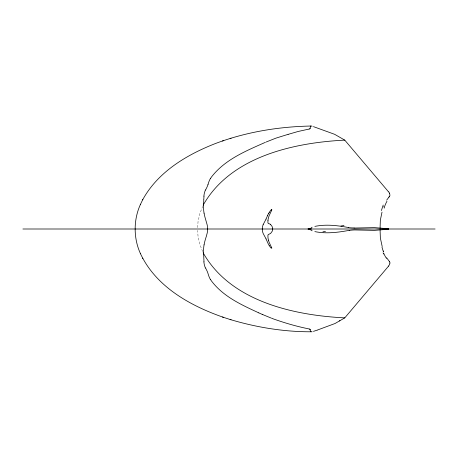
<?xml version="1.0" encoding="UTF-8"?>
<svg xmlns="http://www.w3.org/2000/svg" width="458" height="458" viewBox="0 0 458 458"><rect width="100%" height="100%" fill="white"/><g stroke="black" fill="none" stroke-linecap="round" stroke-linejoin="round"><path stroke-width="0.34" stroke-dasharray="2.29 1.72" d="M197.598 227.586L198.085 221.22L199.94 213.256L202.648 206.444M202.648 251.556L199.94 244.744L198.085 236.78L197.598 230.414"/><path stroke-width="0.69" d="M380.106 229.727L380.106 230.208M380.1 230.695L380.369 238.08L382.19 246.53M203.81 199.213L203.993 196.139M203.793 199.533L203.512 206.638A36.709 32.713 -90 0 0 204.045 213.159M310.736 228.868L310.833 228.365M389.907 263.024L389.729 263.963A12.085 6.618 -21.8 0 1 388.539 266.069M272.687 229.447L272.687 228.553A5.759 5.479 -89.8 0 0 270.289 224.414M267.97 220.43L267.913 222.244A3.927 3.733 -90 0 0 268.022 223.006L268.308 223.493A1.511 1.437 -89.9 0 0 268.869 223.704L269.041 223.756A3.63 3.452 89.5 0 1 270.363 224.3M204.068 244.841L204.697 241.887A50.924 45.348 -90 0 1 205.213 239.992L206.094 237.055M382.012 212.123L380.346 220.115L380.1 227.305M206.22 236.631L207.05 233.66A18.486 16.465 90 0 0 207.686 229A18.486 16.465 -90 0 0 207.027 224.346L205.087 217.59A48.542 43.235 90 0 1 204.692 216.113L204.068 213.159M207.984 184.563L208.476 182.982A19.843 17.679 90 0 1 210.468 178.431M383.535 206.964L383.638 206.65M140.492 204.285C133.387 219.783 133.387 238.217 140.492 253.715M263.167 224.557L265.354 220.43A16.253 15.366 -88.7 0 0 266.018 219.079M271.703 210.17L269.144 215.689A23.65 22.511 89.9 0 0 268.857 216.502L268.462 217.808A16.935 16.11 89.9 0 0 267.964 220.43M310.902 228.181L312.127 227.202M266.041 219.09L267.546 215.615M142.638 199.843C157.752 172.082 186.452 154.89 215.065 143.675C245.688 132.018 278.447 126.66 311.131 126.024C311.469 126.047 311.801 126.133 312.127 126.225M205.562 190.036L206.816 187.488A21.824 19.442 90 0 0 208.001 184.568M140.348 204.594L142.816 199.476M310.65 126.402L310.106 128.131A10.505 2.668 -1.3 0 0 310.238 128.521M268.697 213.308L269.23 212.38M203.14 205.201C230.431 156.773 293.383 142.673 344.771 140.131L388.607 191.925M389.552 196.299L389.787 195.818A6.469 3.635 19.8 0 0 389.918 195.154L389.729 194.037A12.412 7.002 19.3 0 0 389.5 193.385M210.508 178.46L210.88 177.887A28.946 25.803 89.8 0 1 212.008 176.319C225.479 159.298 246.083 150.888 265.354 142.335M386.655 200.186L388.882 197.175M388.607 266.075L344.771 317.869L335.004 323.525L317.308 330.081M389.306 196.654L388.934 197.117M309.768 229.132L308.102 229.126M310.908 126.087L310.93 126.076A21.028 2.857 77.1 0 0 310.753 126.099M271.468 209.856L271.434 209.873A1.557 1.477 -89.4 0 1 271.731 209.73L271.806 209.764M308.068 228.886L309.78 228.874M266.115 142.02L275.956 138.133L287.321 134.595M317.039 330.184L313.449 331.363M222.491 140.978L223.401 140.686M230.134 138.499L231.067 138.196M288.609 134.228L298.043 131.498L308.045 129.282M288.431 134.28L287.635 134.503M312.127 331.775C284.716 331.998 256.549 327.453 230.134 319.501M314.846 226.389C326.022 224.117 337.5 225.439 348.601 227.569M308.434 129.202L308.955 129.087A2.238 0.601 -11 0 0 309.545 128.938M349.214 230.351C337.918 232.475 326.102 233.924 314.846 231.611M22.9 229L435.1 229M354.114 228.044L374.478 227.626L388.321 228.771A7.517 4.883 90 0 1 388.47 228.817M344.771 317.869C293.383 315.327 230.431 301.227 203.14 252.799M313.449 126.637L334.598 134.297L344.771 140.131M140.348 253.406C155.731 286.616 190.207 305.772 223.401 317.314M222.491 317.022L231.067 319.804M312.127 230.798L310.902 229.819M272.802 318.705C284.595 322.919 296.67 326.457 308.955 328.913A2.238 0.578 11.1 0 1 309.516 329.073M272.464 318.573L272.052 318.419M271.491 318.19L263.356 314.858M262.961 314.698L262.274 314.411M262.228 314.394L258.833 312.883M258.787 312.86C241.75 304.982 223.859 296.887 212.014 281.676A29.942 26.678 -89.9 0 1 211.081 280.399L210.508 279.54M389.306 261.346L386.655 257.814M269.23 245.62L268.697 244.692A35.111 33.451 -89.5 0 1 267.564 242.374L266.041 238.91M389.552 261.701L389.787 262.182A6.509 3.653 -20.4 0 1 389.901 263.024M310.65 331.598L310.106 329.823M205.562 267.964L206.816 270.512A20.982 18.698 -89.9 0 1 207.692 272.533L208.476 275.018A19.843 17.673 90 0 0 210.468 279.569M142.638 258.157L142.816 258.524M271.714 247.858L269.144 242.311A23.65 22.511 -89.9 0 1 268.857 241.498L268.462 240.192M383.535 251.036L383.638 251.35M310.827 229.618L310.736 229.149M203.993 261.861L203.512 251.362A36.709 32.707 -90 0 1 204.05 244.841M380.106 227.792L380.106 228.273M310.885 228.811A8.101 1.076 87 0 1 310.942 228.559M340.935 226.006A64.733 3.469 -7.3 0 1 343.969 225.519M354.12 227.941A117.34 75.45 -84.3 0 1 348.595 227.632M388.476 228.863A1.174 0.761 90 0 1 388.716 228.92M388.716 229.086A1.38 0.899 -90 0 1 388.47 229.155M388.47 229.183A7.517 4.883 -90 0 1 388.321 229.229L374.478 230.374L354.727 229.945A114.74 73.749 86.7 0 0 349.219 230.414M322.93 231.851A64.733 7.271 -3.1 0 1 325.478 231.353M310.879 230.025A8.101 1.174 -84.6 0 1 310.793 229.933M263.195 224.569A11.416 10.797 90 0 0 262.308 228.17L262.302 229.83A11.553 10.969 -89.3 0 0 263.293 233.752L265.354 237.57A16.253 15.395 89.3 0 1 266.046 238.91M267.529 215.609A35.111 33.491 89.1 0 1 268.674 213.296M269.367 212.443A7.105 6.761 89.8 0 1 271.193 209.85M271.823 209.838A1.557 1.477 90 0 1 271.709 210.142M272.687 229.447A5.215 4.958 90 0 1 272.161 231.313L270.604 233.46L268.869 234.278A1.511 1.437 89.5 0 0 268.291 234.479L267.987 235.149A4.368 4.156 90 0 0 267.913 235.756L267.97 237.57A16.935 16.104 -90 0 0 268.474 240.187M271.709 247.858A1.557 1.477 -90 0 1 271.823 248.162M271.199 248.139A7.105 6.756 89.3 0 1 269.378 245.551M310.123 128.606A1.237 0.326 -11.5 0 1 309.539 128.933M203.907 196.133A17.232 15.343 -89.9 0 1 205.447 189.967M309.562 329.062A1.237 0.332 10.9 0 1 310.135 329.394M310.129 329.8A10.505 2.679 2.9 0 1 310.129 329.468M310.976 331.603A21.028 2.8 -79.1 0 1 310.879 331.352M339.447 320.949A57.542 2.399 -26.4 0 1 339.882 320.72M205.436 268.039A17.232 15.354 90 0 1 203.896 261.867M389.409 261.306A13.082 7.317 -17.7 0 1 389.626 261.673M386.506 258.346A30.989 13.574 -88.3 0 1 383.758 253.285M383.598 254.03A26.495 9.973 87.4 0 1 383.094 252.747M383.415 251.774A30.491 7.128 80.8 0 1 382.001 247.125M381.462 210.554A30.703 7.832 -81.3 0 1 383.214 205.047M384.216 208.132A26.495 8.37 -84.3 0 1 384.691 206.638M384.709 206.226A30.989 12.543 -89.1 0 1 386.958 201.291M389.455 196.259A13.082 7.191 13.8 0 1 389.18 196.596M388.762 191.913A12.028 6.675 20.8 0 1 389.649 193.396"/></g></svg>
